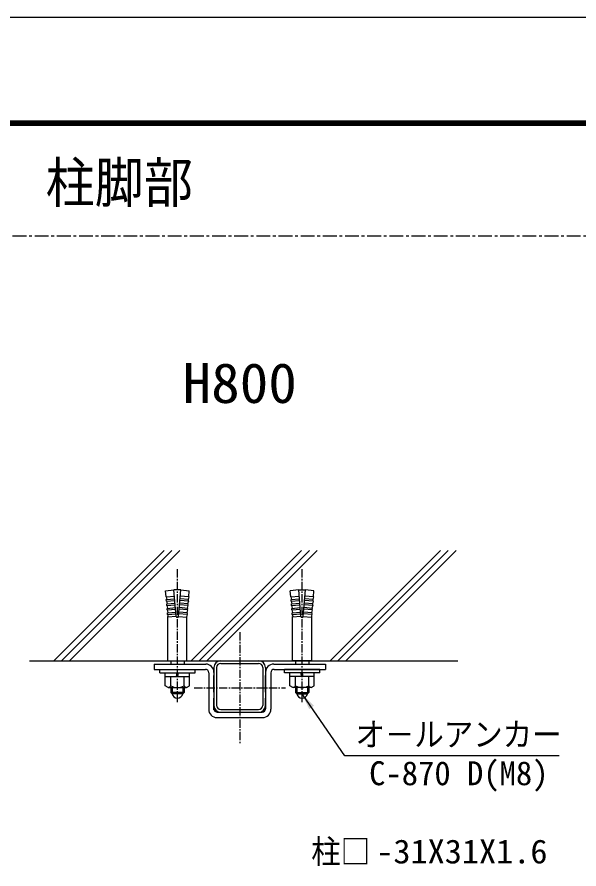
# Model space of a CAD drawing. Units: millimetres, scale not verified. Extents: x -4455 to 4455, y -3150 to 3150.
# Drawn here: x -3099 to -2085, y 1612 to 3150 of the extents above; entities that cross this region are included whole.
import ezdxf
from ezdxf.enums import TextEntityAlignment as Align

# ---------------------------------------------------------------- set-up
doc = ezdxf.new("R2010")
doc.units = ezdxf.units.MM
doc.header["$LTSCALE"] = 20
doc.linetypes.add('USER1', pattern=[1.125, 0.75, -0.125, 0.125, -0.125])
doc.linetypes.add('USER2', pattern=[2, 1.25, -0.25, 0.25, -0.25])
for name, color, linetype, lineweight in [('0-0_1部材', 7, 'Continuous', 25), ('0-1_7詳細', 7, 'Continuous', 25), ('0-6_10枠', 7, 'Continuous', 25), ('0-7_中心線', 1, 'USER2', 25)]:
    doc.layers.add(name, color=color, linetype=linetype, lineweight=lineweight)
doc.layers.add('0-2_6文字', color=7, linetype='Continuous')
doc.styles.add('ＭＳ ゴシック', font='')
doc.styles.get('ＭＳ ゴシック').set_extended_font_data('MS Gothic')

msp = doc.modelspace()

# ---------------------------------------------------------------- linework, layer by layer
at = {"layer": '0-0_1部材'}
for p, q in [((-2803.79, 2115.65), (-2816.15, 2115.65)), ((-2591.15, 2115.65), (-2578.79, 2115.65))]:
    msp.add_line(p, q, dxfattribs=at)
for centre in [(-2809.97, 1929.8), (-2584.97, 1929.8)]:
    msp.add_arc(centre, 9.74, 189.64705, 350.35295, dxfattribs=at)
at = {"layer": '0-1_7詳細', "color": 4}
for p, q in [((-3033.06, 1987.89), (-2833.99, 2186.95)), ((-3018.92, 1987.89), (-2819.85, 2186.95)), ((-3004.77, 1987.89), (-2805.71, 2186.95)), ((-2785.04, 1987.89), (-2585.97, 2186.95)), ((-2770.89, 1987.89), (-2571.83, 2186.95)), ((-2756.75, 1987.89), (-2557.69, 2186.95)), ((-2534.5, 1987.89), (-2335.43, 2186.95)), ((-2520.36, 1987.89), (-2321.29, 2186.95)), ((-2506.21, 1987.89), (-2307.15, 2186.95))]:
    msp.add_line(p, q, dxfattribs=at)
at = {"layer": '0-1_7詳細', "color": 1, "linetype": 'USER1'}
for p, q in [((-2809.97, 1912.95), (-2809.97, 2153.72)), ((-2584.97, 1912.95), (-2584.97, 2153.72)), ((-2697.47, 2039.2), (-2697.47, 1838.44)), ((-2779.9, 1939.14), (-2615.22, 1939.14))]:
    msp.add_line(p, q, dxfattribs=at)
at = {"layer": '0-1_7詳細'}
for p, q in [((-2811.97, 2067.83), (-2816.15, 2115.65)), ((-2807.97, 2067.83), (-2803.79, 2115.65)), ((-2803.79, 2115.65), (-2788.55, 2114.31)), ((-2789.5, 2103.35), (-2788.55, 2114.31)), ((-2591.15, 2115.65), (-2606.4, 2114.31)), ((-2605.44, 2103.35), (-2606.4, 2114.31)), ((-2586.97, 2067.83), (-2591.15, 2115.65)), ((-2582.97, 2067.83), (-2578.79, 2115.65)), ((-2563.55, 2114.31), (-2578.79, 2115.65)), ((-2564.5, 2103.35), (-2563.55, 2114.31)), ((-2830.44, 2103.35), (-2815.2, 2104.69)), ((-2830.44, 2103.35), (-2829.14, 2098.52)), ((-2830, 2098.37), (-2814.76, 2099.71)), ((-2829.74, 2095.38), (-2830, 2098.37)), ((-2829.74, 2095.38), (-2814.5, 2096.72)), ((-2829.74, 2095.38), (-2828.45, 2090.56)), ((-2790.2, 2095.38), (-2805.44, 2096.72)), ((-2789.94, 2098.37), (-2805.18, 2099.71)), ((-2789.5, 2103.35), (-2804.75, 2104.69)), ((-2790.2, 2095.38), (-2791.5, 2090.56)), ((-2789.5, 2103.35), (-2790.8, 2098.52)), ((-2790.2, 2095.38), (-2789.94, 2098.37)), ((-2605.44, 2103.35), (-2590.2, 2104.69)), ((-2605.44, 2103.35), (-2604.14, 2098.52)), ((-2605, 2098.37), (-2589.76, 2099.71)), ((-2604.74, 2095.38), (-2605, 2098.37)), ((-2604.74, 2095.38), (-2589.5, 2096.72)), ((-2604.74, 2095.38), (-2603.45, 2090.56)), ((-2565.2, 2095.38), (-2580.44, 2096.72)), ((-2564.94, 2098.37), (-2580.18, 2099.71)), ((-2564.5, 2103.35), (-2579.75, 2104.69)), ((-2565.2, 2095.38), (-2566.5, 2090.56)), ((-2564.5, 2103.35), (-2565.8, 2098.52)), ((-2565.2, 2095.38), (-2564.94, 2098.37)), ((-2829.3, 2090.4), (-2814.06, 2091.74)), ((-2829.04, 2087.42), (-2829.3, 2090.4)), ((-2829.04, 2087.42), (-2813.8, 2088.75)), ((-2829.04, 2087.42), (-2827.75, 2082.59)), ((-2828.61, 2082.43), (-2813.37, 2083.77)), ((-2828.35, 2079.45), (-2828.61, 2082.43)), ((-2828.35, 2079.45), (-2813.1, 2080.78)), ((-2828.35, 2079.45), (-2827.05, 2074.62)), ((-2791.6, 2079.45), (-2806.84, 2080.78)), ((-2791.33, 2082.43), (-2806.58, 2083.77)), ((-2790.9, 2087.42), (-2806.14, 2088.75)), ((-2790.64, 2090.4), (-2805.88, 2091.74)), ((-2791.6, 2079.45), (-2792.89, 2074.62)), ((-2790.9, 2087.42), (-2792.19, 2082.59)), ((-2791.6, 2079.45), (-2791.33, 2082.43)), ((-2790.9, 2087.42), (-2790.64, 2090.4)), ((-2604.3, 2090.4), (-2589.06, 2091.74)), ((-2604.04, 2087.42), (-2604.3, 2090.4)), ((-2604.04, 2087.42), (-2588.8, 2088.75)), ((-2604.04, 2087.42), (-2602.75, 2082.59)), ((-2603.61, 2082.43), (-2588.37, 2083.77)), ((-2603.35, 2079.45), (-2603.61, 2082.43)), ((-2603.35, 2079.45), (-2588.1, 2080.78)), ((-2603.35, 2079.45), (-2602.05, 2074.62)), ((-2566.6, 2079.45), (-2581.84, 2080.78)), ((-2566.33, 2082.43), (-2581.58, 2083.77)), ((-2565.9, 2087.42), (-2581.14, 2088.75)), ((-2565.64, 2090.4), (-2580.88, 2091.74)), ((-2566.6, 2079.45), (-2567.89, 2074.62)), ((-2565.9, 2087.42), (-2567.19, 2082.59)), ((-2566.6, 2079.45), (-2566.33, 2082.43)), ((-2565.9, 2087.42), (-2565.64, 2090.4)), ((-2827.91, 2074.46), (-2812.67, 2075.8)), ((-2827.65, 2071.48), (-2827.91, 2074.46)), ((-2827.65, 2071.48), (-2812.41, 2072.81)), ((-2827.65, 2071.48), (-2826.35, 2066.65)), ((-2827.27, 1987.89), (-2827.27, 2067.83)), ((-2811.97, 2067.83), (-2827.21, 2066.5)), ((-2807.97, 2067.83), (-2792.73, 2066.5)), ((-2792.29, 2071.48), (-2807.53, 2072.81)), ((-2792.03, 2074.46), (-2807.27, 2075.8)), ((-2792.29, 2071.48), (-2793.59, 2066.65)), ((-2792.67, 1987.89), (-2792.67, 2067.83)), ((-2792.29, 2071.48), (-2792.03, 2074.46)), ((-2602.91, 2074.46), (-2587.67, 2075.8)), ((-2602.65, 2071.48), (-2602.91, 2074.46)), ((-2602.65, 2071.48), (-2587.41, 2072.81)), ((-2602.65, 2071.48), (-2601.35, 2066.65)), ((-2602.27, 1987.89), (-2602.27, 2067.83)), ((-2586.97, 2067.83), (-2602.21, 2066.5)), ((-2582.97, 2067.83), (-2567.73, 2066.5)), ((-2567.29, 2071.48), (-2582.54, 2072.81)), ((-2567.03, 2074.46), (-2582.27, 2075.8)), ((-2567.29, 2071.48), (-2568.59, 2066.65)), ((-2567.67, 1987.89), (-2567.67, 2067.83)), ((-2567.29, 2071.48), (-2567.03, 2074.46)), ((-3077.11, 1987.89), (-2304.14, 1987.89)), ((-2827.27, 1987.89), (-2792.67, 1987.89)), ((-2821.97, 1987.89), (-2821.97, 1981.89)), ((-2797.97, 1987.89), (-2797.97, 1981.89)), ((-2743.97, 1987.89), (-2650.97, 1987.89)), ((-2731.58, 1987.89), (-2663.36, 1987.89)), ((-2567.67, 1987.89), (-2602.27, 1987.89)), ((-2596.97, 1987.89), (-2596.97, 1981.89)), ((-2572.97, 1987.89), (-2572.97, 1981.89)), ((-2851.97, 1981.89), (-2758.97, 1981.89)), ((-2841.97, 1972.29), (-2777.97, 1972.29)), ((-2777.97, 1965.89), (-2777.97, 1972.29)), ((-2743.97, 1975.5), (-2743.97, 1907.27)), ((-2739.17, 1975.5), (-2739.17, 1907.27)), ((-2731.58, 1983.09), (-2663.36, 1983.09)), ((-2655.77, 1975.5), (-2655.77, 1907.27)), ((-2650.97, 1975.5), (-2650.97, 1907.27)), ((-2635.97, 1981.89), (-2542.97, 1981.89)), ((-2635.37, 1972.29), (-2542.97, 1972.29)), ((-2552.97, 1972.29), (-2616.97, 1972.29)), ((-2552.97, 1972.29), (-2616.97, 1972.29)), ((-2616.97, 1965.89), (-2616.97, 1972.29)), ((-2552.97, 1965.89), (-2552.97, 1972.29)), ((-2542.97, 1981.89), (-2542.97, 1972.29)), ((-2841.97, 1965.89), (-2777.97, 1965.89)), ((-2831.87, 1942.65), (-2831.87, 1965.89)), ((-2831.87, 1959.49), (-2788.07, 1959.49)), ((-2821.97, 1942.65), (-2821.97, 1959.49)), ((-2811.7, 1959.49), (-2810.57, 1965.89)), ((-2809.17, 1959.49), (-2808.05, 1965.89)), ((-2797.97, 1942.65), (-2797.97, 1959.49)), ((-2788.07, 1942.65), (-2788.07, 1965.89)), ((-2753.57, 1966.29), (-2753.57, 1900.29)), ((-2743.97, 1966.89), (-2743.97, 1900.89)), ((-2743.97, 1931.04), (-2743.97, 1960.89)), ((-2650.97, 1966.89), (-2650.97, 1900.89)), ((-2650.97, 1931.04), (-2650.97, 1960.89)), ((-2641.37, 1966.29), (-2641.37, 1900.29)), ((-2552.97, 1965.89), (-2616.97, 1965.89)), ((-2606.87, 1942.65), (-2606.87, 1965.89)), ((-2563.07, 1959.49), (-2606.87, 1959.49)), ((-2596.97, 1942.65), (-2596.97, 1959.49)), ((-2585.77, 1959.49), (-2586.9, 1965.89)), ((-2583.24, 1959.49), (-2584.37, 1965.89)), ((-2572.97, 1942.65), (-2572.97, 1959.49)), ((-2563.07, 1942.65), (-2563.07, 1965.89)), ((-2826.4, 1939.49), (-2831.87, 1942.65)), ((-2826.4, 1939.49), (-2793.55, 1939.49)), ((-2821.97, 1939.49), (-2821.97, 1930.57)), ((-2797.97, 1939.49), (-2797.97, 1930.57)), ((-2793.55, 1939.49), (-2788.07, 1942.65)), ((-2601.4, 1939.49), (-2606.87, 1942.65)), ((-2568.55, 1939.49), (-2601.4, 1939.49)), ((-2596.97, 1939.49), (-2596.97, 1930.57)), ((-2572.97, 1939.49), (-2572.97, 1930.57)), ((-2568.55, 1939.49), (-2563.07, 1942.65)), ((-2819.57, 1928.17), (-2821.97, 1930.57)), ((-2800.37, 1928.17), (-2819.57, 1928.17)), ((-2800.37, 1928.17), (-2797.97, 1930.57)), ((-2594.57, 1928.17), (-2596.97, 1930.57)), ((-2594.57, 1928.17), (-2575.37, 1928.17)), ((-2575.37, 1928.17), (-2572.97, 1930.57)), ((-2743.97, 1899.39), (-2743.97, 1920.24)), ((-2650.97, 1899.39), (-2650.97, 1920.24)), ((-2737.97, 1894.89), (-2656.97, 1894.89)), ((-2731.58, 1899.69), (-2663.36, 1899.69)), ((-2731.58, 1894.89), (-2663.36, 1894.89)), ((-2738.57, 1885.29), (-2656.37, 1885.29))]:
    msp.add_line(p, q, dxfattribs=at)
at = {"layer": '0-1_7詳細', "color": 1}
for p, q in [((-2819.57, 1939.49), (-2819.57, 1928.17)), ((-2800.37, 1939.49), (-2800.37, 1930.57)), ((-2594.57, 1939.49), (-2594.57, 1930.57)), ((-2575.37, 1939.49), (-2575.37, 1928.17)), ((-2797.97, 1930.57), (-2821.97, 1930.57)), ((-2800.37, 1930.57), (-2800.37, 1928.17)), ((-2596.97, 1930.57), (-2572.97, 1930.57)), ((-2594.57, 1930.57), (-2594.57, 1928.17))]:
    msp.add_line(p, q, dxfattribs=at)
at = {"layer": '0-1_7詳細'}
for points in [[(-2830.44, 2103.35), (-2831.4, 2114.31), (-2816.15, 2115.65)], [(-2851.97, 1981.89), (-2851.97, 1972.29), (-2759.57, 1972.29)], [(-2841.97, 1965.89), (-2841.97, 1972.29), (-2777.97, 1972.29)], [(-2121.35, 1816), (-2507.97, 1816), (-2583.84, 1926.52)]]:
    msp.add_lwpolyline(points, dxfattribs=at)
for centre, radius, start, end in [((-2809.97, 2067.83), 2, 180, 0), ((-2584.97, 2067.83), 2, 180, 360), ((-2731.58, 1975.5), 12.39, 90, 180), ((-2663.36, 1975.5), 12.39, 0, 90), ((-2759.57, 1966.29), 6, 0, 90), ((-2758.97, 1966.89), 15, 0, 90), ((-2731.58, 1975.5), 7.59, 90, 180), ((-2663.36, 1975.5), 7.59, 0, 90), ((-2635.97, 1966.89), 15, 90, 180), ((-2635.37, 1966.29), 6, 90, 180), ((-2827.02, 1945.04), 5.58, 276.40287, 334.67726), ((-2809.97, 1963.85), 24.36, 240.48521, 299.51479), ((-2792.92, 1945.04), 5.58, 205.32274, 263.59713), ((-2602.02, 1945.04), 5.58, 276.40287, 334.67726), ((-2584.97, 1963.85), 24.36, 240.48521, 299.51479), ((-2567.92, 1945.04), 5.58, 205.32274, 263.59713), ((-2731.58, 1907.27), 12.39, 180, 270), ((-2731.58, 1907.27), 7.59, 180, 270), ((-2663.36, 1907.27), 7.59, 270, 0), ((-2663.36, 1907.27), 12.39, 270, 0), ((-2738.57, 1900.29), 15, 180, 270), ((-2737.97, 1900.89), 6, 180, 270), ((-2656.97, 1900.89), 6, 270, 0), ((-2656.37, 1900.29), 15, 270, 360)]:
    msp.add_arc(centre, radius, start, end, dxfattribs=at)
msp.add_solid([(-2584.97, 1928.17), (-2563.7, 1906.38), (-2572.29, 1900.49)], dxfattribs=at)
at = {"layer": '0-6_10枠', "color": 3}
msp.add_lwpolyline([(-4455, 3150), (4455, 3150), (4455, -3150), (-4455, -3150)], close=True, dxfattribs=at)
at = {"layer": '0-6_10枠'}
for points in [[(-4155, 2962.5), (4155, 2962.5), (4155, -2962.5), (-4155, -2962.5)], [(-4153.13, 2960.62), (4153.12, 2960.62), (4153.12, -2960.63), (-4153.13, -2960.63)], [(-4151.25, 2958.75), (4151.25, 2958.75), (4151.25, -2958.75), (-4151.25, -2958.75)], [(-4149.38, 2956.87), (4149.37, 2956.87), (4149.37, -2956.88), (-4149.38, -2956.88)], [(-4147.5, 2955), (4147.5, 2955), (4147.5, -2955), (-4147.5, -2955)]]:
    msp.add_lwpolyline(points, close=True, dxfattribs=at)
at = {"layer": '0-7_中心線'}
msp.add_line((-4147.5, 2755), (4147.5, 2755), dxfattribs=at)

# ---------------------------------------------------------------- texts
at = {"layer": '0-1_7詳細', "color": 3, "style": 'ＭＳ ゴシック'}
for s, width, p in [('オ－ルアンカー', 0.9, (-2488.58, 1820.33)), ('柱□', 0.9, (-2568.46, 1608.65)), ('-31X31X1.6', 1.05, (-2451.15, 1608.88))]:
    msp.add_text(s, height=43.26, dxfattribs=dict(at, width=width)).set_placement(p, align=Align.BOTTOM_LEFT)
msp.add_text('C-870 D(M8)', height=43.26, dxfattribs=at).set_placement((-2464.02, 1750.11), align=Align.BOTTOM_LEFT)
at = {"layer": '0-2_6文字', "style": 'ＭＳ ゴシック'}
for s, height, width, p in [('柱脚部', 72.16, 0.9, (-3047.76, 2793.46)), ('H800', 72.14, 1.05, (-2800.55, 2431.57))]:
    msp.add_text(s, height=height, dxfattribs=dict(at, width=width)).set_placement(p, align=Align.BOTTOM_LEFT)

doc.saveas('drawing.dxf')
